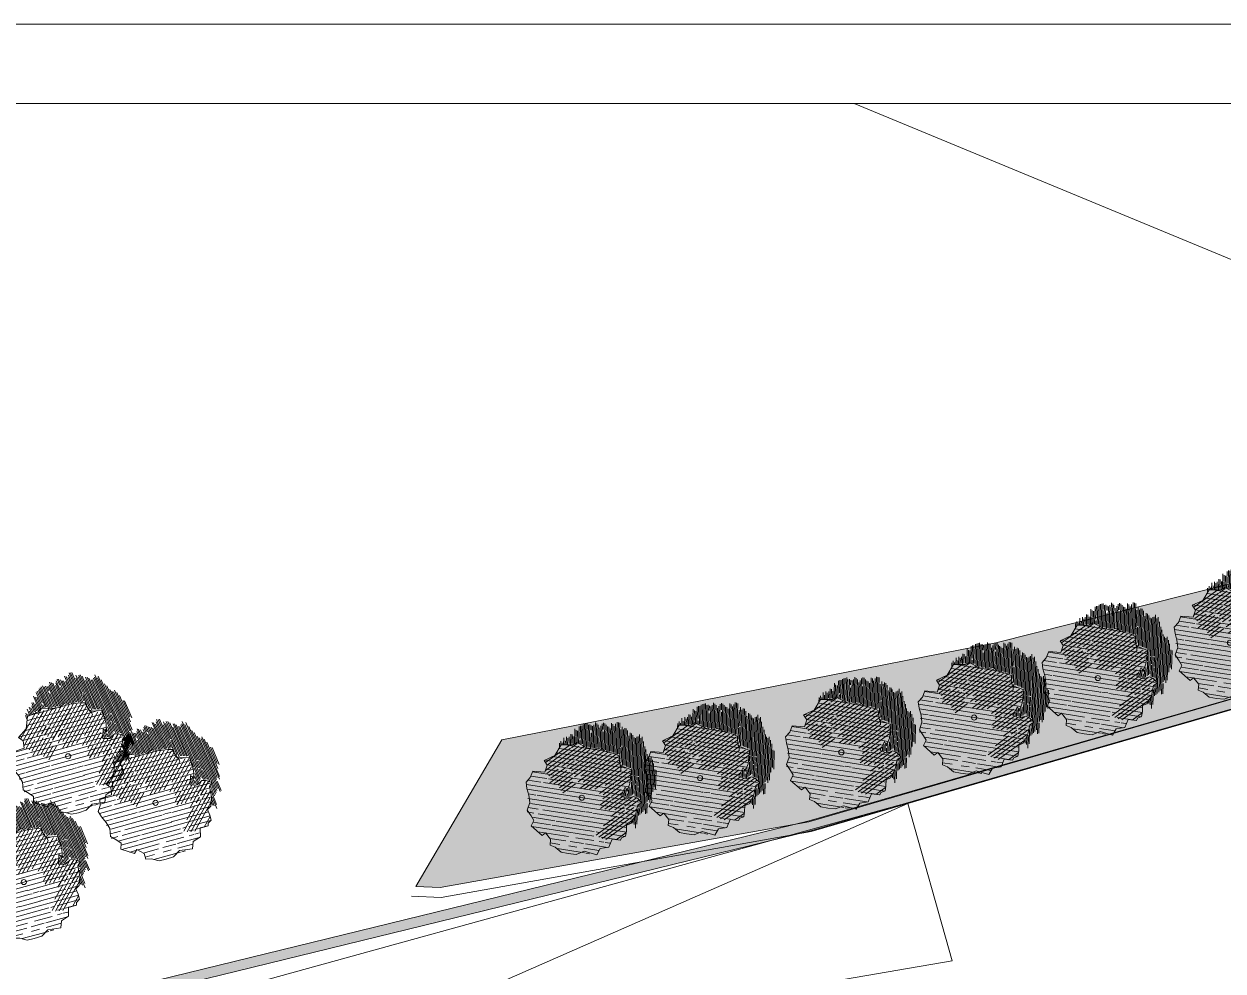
# Model space of a CAD drawing. Header units: metres. Extents: x -13933 to 152404, y -7861 to 21912.
# Drawn here: x 112024 to 116843, y 8797 to 12601 of the extents above; entities that cross this region are included whole.
import ezdxf

# ---------------------------------------------------------------- set-up
doc = ezdxf.new("R2010")
doc.units = ezdxf.units.M
doc.header["$LTSCALE"] = 100
doc.header["$MEASUREMENT"] = 0
doc.layers.get('0').update_dxf_attribs({"color": 9, "lineweight": 9})
for name, color, linetype, lineweight in [('06D', 9, 'Continuous', 9), ('08-ağaç', 8, 'Continuous', 9), ('09', 9, 'Continuous', 9), ('40A', 9, 'Continuous', 9)]:
    doc.layers.add(name, color=color, linetype=linetype, lineweight=lineweight)

# ---------------------------------------------------------------- blocks, each defined once
blk = doc.blocks.new('b-p-agac000')
at = {"color": 73, "lineweight": 13, "true_color": 0xa5cb34}
for p, q in [((-78.1, 168, 0), (-88.1, 196.5, 0)), ((73.7, -210.1, 0), (-73.7, 210.1, 0)), ((93.6, -212.1, 0), (-58.6, 221.7, 0)), ((-80, 64, 0), (-117.7, 171.4, 0)), ((-155.3, 59.5, 0), (-178.9, 126.9, 0)), ((-133.6, 52.4, 0), (-164.1, 139.3, 0)), ((-99.5, 10, 0), (-139.8, 124.8, 0)), ((-85.8, 25.7, 0), (-117.2, 115.2, 0)), ((-96.6, -107.7, 0), (-152.9, 52.9, 0)), ((-70.5, 94.4, 0), (-31.5, -16.8, 0)), ((41.1, -171.8, 0), (-41.8, 64.3, 0)), ((-37.1, -222.6, 0), (-131.4, 46.2, 0)), ((-101.1, 10.6, 0), (-72.4, -71.2, 0)), ((-85.8, 25.7, 0), (-50.6, -74.6, 0)), ((-113.3, -114.7, 0), (-146.9, -19, 0)), ((-42, -40.5, 0), (-33.9, -63.5, 0)), ((25.2, -181.3, 0), (-32, -18.1, 0))]:
    blk.add_line(p, q, dxfattribs=at)
at = {"color": 65, "lineweight": 13}
for p, q in [((-23.2, 175.5, 0), (-40.5, 224.7, 0)), ((1, 161.1, 0), (-20.3, 221.9, 0)), ((107.4, 76.9, 0), (63.3, 202.6, 0)), ((-145.7, 141.6, 0), (-154.6, 167, 0)), ((-123.3, 132.6, 0), (-137.2, 172.2, 0)), ((-72.3, 96.7, 0), (-105, 189.9, 0)), ((-44, 70.6, 0), (-76.4, 163.1, 0)), ((85.3, -133.7, 0), (-19.3, 164.3, 0)), ((104.3, -133.2, 0), (3.3, 154.6, 0)), ((75.2, 59.3, 0), (32.4, 181.2, 0)), ((86.4, 82, 0), (50, 185.7, 0)), ((120.5, 94.2, 0), (89.5, 182.5, 0)), ((134.4, 109.3, 0), (111.1, 175.6, 0)), ((177.8, 40.5, 0), (131.5, 172.3, 0)), ((188.2, 65.5, 0), (155.6, 158.4, 0)), ((173.9, -3.3, 0), (135.2, 106.9, 0)), ((162, -133.5, 0), (87.7, 78.3, 0)), ((188.7, -100, 0), (121.8, 90.6, 0)), ((107.8, -88.3, 0), (64.4, 35.2, 0)), ((107.6, 29.5, 0), (74.5, 45.4, 0)), ((144.5, -138.2, 0), (81.8, 40.3, 0)), ((198.5, -18.7, 0), (178.9, 37.1, 0)), ((208.6, 7.3, 0), (195.5, 44.5, 0)), ((197.8, -71.4, 0), (175.7, -8.3)), ((210.3, -52.3, 0), (200.2, -23.4, 0)), ((127.7, -145, 0), (109.5, -93.3, 0)), ((-183.5, -133.4, 0), (-188.6, -119, 0)), ((-154.6, -161.1, 0), (-175.3, -102.2, 0)), ((-127.2, -184.6, 0), (-156.8, -100.1, 0)), ((-54.6, -227.3, 0), (-85.3, -139.8, 0)), ((19.8, -220.6, 0), (-2.7, -156.4, 0)), ((109.3, -147.5, 0), (109.1, -147, 0))]:
    blk.add_line(p, q, dxfattribs=at)
at = {"color": 59, "lineweight": 13, "true_color": 0x476119}
for p, q in [((64.2, 36, 0), (-1.9, 224.2, 0)), ((159.3, 145.3, 0), (55.4, 195.2, 0)), ((76.6, 114.7, 0), (10.1, 146.7, 0)), ((56, 138.7, 0), (14.8, 158.5, 0)), ((138.9, 112.9, 0), (19.5, 170.3, 0)), ((148.3, 122.5, 0), (27.7, 180.4, 0)), ((153.8, 133.9, 0), (49.2, 184.2, 0)), ((67.4, 105.1, 0), (-7.9, 141.3, 0)), ((50.9, 70.8, 0), (-7.3, 98.8, 0)), ((66.9, 91.3, 0), (-5.4, 126, 0)), ((65.2, 78, 0), (-0.4, 109.5, 0)), ((129.1, 103.6, 0), (72.2, 130.9, 0)), ((77.7, 100.1, 0), (112.5, 83.4, 0)), ((115, 96.3, 0), (81.4, 112.4, 0)), ((186.6, 75.9, 0), (131.4, 102.4, 0)), ((185.5, 90.5, 0), (140, 112.4, 0)), ((176.3, 109, 0), (148.5, 122.4, 0)), ((183.4, 119.7, 0), (157.1, 132.3, 0)), ((36.7, 49.5, 0), (-19.4, 76.5, 0)), ((38.1, 62.9, 0), (-14, 87.9, 0)), ((192.7, 2.7, 0), (59.9, 66.5, 0)), ((172, 26.7, 0), (69.4, 76, 0)), ((208.8, 23.1, 0), (73.8, 87.9, 0)), ((179.5, -128.7, 0), (108.9, 72.7, 0)), ((200.4, 41.2, 0), (115.6, 81.9, 0)), ((186.6, 61.8, 0), (123.1, 92.4, 0)), ((205.4, -59.7, 0), (29.3, 24.9, 0)), ((198.4, -70.4, 0), (33.8, 8.7, 0)), ((219.4, -38.3, 0), (49.7, 43.2, 0)), ((212.4, -49, 0), (57.3, 25.5, 0)), ((211.8, -20.6, 0), (113.2, 26.8, 0)), ((209, 8.9, 0), (175.8, 24.9, 0)), ((210.5, -5.9, 0), (195, 1.6, 0)), ((185.9, -78.5, 0), (44.9, -10.7, 0)), ((172.4, -86, 0), (54.8, -29.5, 0)), ((45.5, -109.5, 0), (-2.1, -86.6, 0)), ((52.7, -98.8, 0), (10, -78.3, 0)), ((154.7, -133.8, 0), (36, -76.8, 0)), ((128.5, -93.1, 0), (47.7, -54.2, 0)), ((174.1, -129, 0), (50.3, -69.6, 0)), ((186.5, -106.9, 0), (88, -59.6, 0)), ((187.2, -121.3, 0), (131.1, -94.4, 0)), ((191.2, -76.6, 0), (172.3, -85.9, 0)), ((9.4, -190.6, 0), (-107.4, -134.5, 0)), ((22.5, -182.8, 0), (-105.6, -121.3, 0)), ((1, -158.4, 0), (-59.1, -129.6, 0)), ((48.7, -167.3, 0), (-11.4, -138.4, 0)), ((81.5, -140.8, 0), (2.6, -102.9, 0)), ((82.8, -155.5, 0), (7.3, -119.2, 0)), ((98.2, -177, 0), (19.6, -139.2, 0)), ((95.4, -133.4, 0), (48.3, -110.8, 0)), ((103.7, -123.4, 0), (60.2, -102.5, 0)), ((121.3, -145.9, 0), (113.1, -141.9, 0)), ((40, -219.3, 0), (-105.8, -149.3, 0)), ((16.4, -222.1, 0), (-102.6, -164.9, 0)), ((35.6, -175.1, 0), (10.9, -163.2, 0)), ((63.6, -216.6, 0), (13.5, -192.5, 0)), ((64.2, -202.8, 0), (27, -185, 0)), ((102.9, -207.4, 0), (43, -178.6, 0)), ((103.8, -193.7, 0), (51.1, -168.4, 0)), ((-39.4, -223.4, 0), (-84.3, -201.8, 0))]:
    blk.add_line(p, q, dxfattribs=at)
at = {"color": 252, "lineweight": 13, "true_color": 0x858585}
for p, q in [((151.2, 182.8, 0), (134.8, 174.6, 0)), ((160.5, 181.4, 0), (146.1, 174.2, 0)), ((157.1, 173.6, 0), (150.1, 170.1, 0)), ((177.5, 177.7, 0), (152.6, 165.3, 0)), ((169.9, 167.8, 0), (155.2, 160.5, 0)), ((186, 169.8, 0), (157.8, 155.7, 0)), ((183.6, 162.5, 0), (160.3, 150.9, 0)), ((204, 160.6, 0), (166.9, 142.1, 0)), ((191.3, 160.3, 0), (168, 148.7, 0)), ((205, 155, 0), (172.8, 138.9, 0)), ((200.2, 146.5, 0), (175.3, 134.1, 0)), ((231.1, 155.8, 0), (177.7, 129.2, 0)), ((227.9, 148.2, 0), (181.7, 125.1, 0)), ((247.2, 145.6, 0), (185.8, 115, 0)), ((228.6, 142.4, 0), (185.6, 121, 0)), ((266.2, 130.8, 0), (187.4, 91.6, 0)), ((199.3, 115.7, 0), (187.4, 109.8, 0)), ((274.7, 122.9, 0), (187.5, 79.5, 0)), ((270.5, 126.9, 0), (189.4, 86.5, 0)), ((254.6, 137.2, 0), (189.8, 104.9, 0)), ((261.7, 134.6, 0), (192.2, 100, 0)), ((274.6, 110.7, 0), (192.7, 69.9, 0)), ((270.9, 115, 0), (193, 76.1, 0)), ((274, 98.3, 0), (197, 59.9, 0)), ((252.2, 142.1, 0), (206.8, 119.5, 0)), ((273.5, 104.1, 0), (256.3, 95.5, 0)), ((246, 90.4, 0), (192.1, 63.6, 0)), ((280.8, 95.6, 0), (196.2, 53.5, 0)), ((291.5, 94.9, 0), (199.2, 48.9, 0)), ((290.6, 88.3, 0), (202.4, 44.4, 0)), ((288.8, 81.4, 0), (207.3, 40.8, 0)), ((280.2, 71, 0), (209.1, 35.6, 0)), ((306.9, 60, 0), (213, 13.2, 0)), ((290.2, 69.9, 0), (213.3, 31.6, 0)), ((273.5, 49.5, 0), (214.4, 20, 0)), ((303.8, 52.4, 0), (214.5, 7.9, 0)), ((299.6, 68.6, 0), (215.6, 26.7, 0)), ((305.7, 65.5, 0), (281.9, 53.7, 0)), ((301.2, 45.1, 0), (212.2, 0.7, 0)), ((301.6, 39.2, 0), (213.1, -4.9, 0)), ((298.7, 31.7, 0), (215.4, -9.9)), ((319.7, 30, 0), (219.1, -20.2, 0)), ((320.4, 36.4, 0), (219.4, -13.9, 0)), ((315, 21.6, 0), (219.7, -25.9, 0)), ((334, 18.9, 0), (220.6, -37.6, 0)), ((335.3, 13.5, 0), (221.9, -43, 0)), ((325.1, 20.6, 0), (222.5, -30.6, 0)), ((336.4, 8, 0), (225.9, -47.1, 0)), ((320.6, -18.1, 0), (191.6, -82.4, 0)), ((328.6, -20.2, 0), (195.2, -86.7, 0)), ((324.3, -34.5, 0), (195.7, -98.6, 0)), ((329.1, -26, 0), (195.8, -92.5, 0)), ((321.5, -48, 0), (196, -110.6, 0)), ((255.4, -44.5, 0), (200.4, -71.9, 0)), ((250, -41.2, 0), (210.1, -61, 0)), ((315, -8.8, 0), (253.3, -39.5, 0)), ((327.4, -8.7, 0), (260.3, -42.1, 0)), ((322.9, -95.9, 0), (107.9, -203.1, 0)), ((312.8, -70.6, 0), (173.8, -139.9, 0)), ((318.9, -61.5, 0), (175.8, -132.8, 0)), ((319.8, -79.2, 0), (178, -149.9, 0)), ((312.9, -76.6, 0), (178.2, -143.7, 0)), ((324.2, -83.1, 0), (182.9, -153.6, 0)), ((333.9, -84.3, 0), (184.5, -158.8, 0)), ((308.4, -48.5, 0), (197.2, -103.9, 0)), ((322.2, -53.8, 0), (198, -115.6, 0)), ((315.8, -111.6, 0), (58.5, -239.8, 0)), ((300.7, -125.2, 0), (66.2, -242.1, 0)), ((292.4, -135.4, 0), (74.3, -244.1, 0)), ((97.1, -135.6, 0), (83.7, -142.3, 0)), ((108.8, -135.9, 0), (85.2, -147.6, 0)), ((111.1, -140.8, 0), (88.6, -152, 0)), ((330, -98.5, 0), (102.1, -212, 0)), ((173.9, -139.8, 0), (107.5, -172.9, 0)), ((172.3, -134.5, 0), (153.9, -143.7, 0)), ((101, -151.9, 0), (86.5, -159.1, 0)), ((116.7, -150.1, 0), (87.6, -164.6, 0)), ((128.5, -150.3, 0), (95.6, -166.7, 0)), ((150, -145.6, 0), (101.4, -169.9, 0)), ((278.8, -148.3, 0), (103.2, -235.8, 0)), ((147.1, -165.3, 0), (107.1, -185.2, 0)), ((148.3, -170.8, 0), (107.8, -191, 0)), ((142.9, -179.5, 0), (108.8, -196.5, 0)), ((272.7, -157.4, 0), (110.3, -238.3, 0)), ((277.5, -167.1, 0), (112.4, -249.4, 0)), ((175.4, -145.2, 0), (113.9, -175.8, 0)), ((270.5, -164.5, 0), (118.7, -240.2, 0)), ((268.7, -177.6, 0), (124, -249.7, 0)), ((179.9, -161.1, 0), (147.4, -177.3, 0)), ((178.4, -155.8, 0), (149.8, -170, 0)), ((176.9, -150.5, 0), (152.2, -162.8, 0)), ((257.9, -189, 0), (155.7, -240, 0)), ((39.9, -224.8, 0), (-6.1, -247.7, 0)), ((31.6, -222.9, 0), (4.5, -236.4, 0)), ((20.6, -222.3, 0), (6.5, -229.3, 0)), ((63.3, -219.2, 0), (11.1, -245.2, 0)), ((72.6, -220.7, 0), (44.2, -234.8, 0)), ((91.3, -217.4, 0), (51.1, -237.4, 0)), ((101.1, -236.8, 0), (63.1, -255.7, 0)), ((85.4, -214.3, 0), (76.3, -218.8, 0)), ((238.1, -211, 0), (171.6, -244.2, 0)), ((238.8, -204.6, 0), (174.8, -236.5, 0)), ((104.4, -241.2, 0), (68, -259.4, 0))]:
    blk.add_line(p, q, dxfattribs=at)
at = {"color": 63, "lineweight": 13, "true_color": 0xb6d685}
for p, q in [((-147.3, -17.9, 0), (-196.5, 122.5, 0)), ((-163.6, -26, 0), (-204.3, 89.9, 0)), ((-207.3, -10.9, 0), (-220.2, 25.9, 0)), ((-183.4, -24.4, 0), (-204.5, 35.8, 0)), ((-190.5, -113.6, 0), (-227.2, -8.8, 0)), ((-184.4, -76.4, 0), (-195.4, -45, 0)), ((-159.5, -92.5, 0), (-177.3, -41.8, 0))]:
    blk.add_line(p, q, dxfattribs=at)
at = {"color": 63, "lineweight": 13}
for p, q in [((-79.8, 64, 0), (-47.1, -29.3, 0)), ((-44.5, -37.3, 0), (-46.4, -32, 0)), ((-129.5, -123.2, 0), (-153.8, -54.1, 0)), ((-20.6, -214.9, 0), (-72, -68.3, 0)), ((-17, -170.5, 0), (-50.6, -74.6, 0)), ((-3.5, -154.2, 0), (-33.6, -68.4, 0)), ((-115.7, -162.6, 0), (-122.3, -143.7, 0)), ((-96.7, -162.2, 0), (-103.3, -143.3, 0)), ((-89.6, -127.5, 0), (-93.7, -115.9, 0)), ((-107.8, -185, 0), (-114.2, -166.8, 0)), ((-88.8, -184.7, 0), (-95.2, -166.3, 0)), ((-77.6, -216.4, 0), (-88.2, -186.2, 0)), ((-0.7, -216.8, 0), (-14.3, -178.2, 0)), ((56.6, -216.1, 0), (43.3, -178.2, 0))]:
    blk.add_line(p, q, dxfattribs=at)
at = {"color": 250, "lineweight": 13}
for p, q in [((199.3, 42.9, 0), (199.3, 42.8, 0)), ((77.1, -212.3, 0), (75.7, -213.1, 0))]:
    blk.add_line(p, q, dxfattribs=at)
at = {"color": 63}
blk.add_line((36.9, -214.5, 0), (26.1, -183.8, 0), dxfattribs=at)
at = {"lineweight": 13, "elevation": 0, "flags": 128}
blk.add_lwpolyline([(-184.7, -109.1), (-211.5, -87), (-223.4, -57.8), (-231.6, -30.2), (-225.3, 1), (-227.8, 22.6), (-206.2, 32), (-192.8, 62.1), (-209.1, 69.7), (-195.6, 126.5), (-171.4, 127.1), (-160.6, 145.1), (-147.5, 170.5), (-116, 175.8), (-92.3, 192.6), (-71.3, 212.3), (-50.7, 227.4), (-26.5, 221.1), (0.7, 224.5), (19.9, 179.1), (49.1, 184.1), (60.7, 204.5), (97.9, 176.1), (148, 174.1), (170, 132.7), (185.6, 122.6), (186.6, 75.3), (193.3, 49.7), (213.4, 26.5), (208.6, 7.1), (217.9, -34.1), (218.5, -51.4), (186.5, -74.2), (192.4, -123), (141.5, -143.2), (108.7, -147.6), (120.1, -132.9), (80.9, -133.7), (83.4, -162.3), (102.6, -179.9), (104.3, -197), (96.7, -220.3), (80.1, -211.5), (60.3, -217.1), (39.3, -223), (2.2, -222.3), (-12.5, -210.9), (-33.8, -221.5), (-53.5, -228.3), (-67, -216.7), (-77.3, -217.2), (-89.6, -185.7), (-123.7, -189.2), (-144.6, -161.4), (-173.7, -160.6), (-184.7, -109.1)], close=True, dxfattribs=at)
at = {"color": 65, "lineweight": 13}
blk.add_circle((0, 0), 10.3, dxfattribs=at)

msp = doc.modelspace()

# ---------------------------------------------------------------- hatches: boundary and pattern name
at = {"layer": '09'}
h = msp.add_hatch(dxfattribs=at)
h.set_pattern_fill('GRASS', color=256, scale=50, angle=-0.2076, style=0)
h.set_pattern_definition([(89.79237, (113831.187, 8851.944), (-35.22699, 35.48323), [9.375, -61.33568]), (44.7924, (113831.187, 8851.944), (-35.22699, 35.48323), [9.375, -40.625]), (134.7924, (113831.187, 8851.944), (-35.48323, -35.22699), [9.375, -40.625])])
edge = h.paths.add_edge_path()
edge.add_line((122961.9, 7702.4), (123303.6, 7691))
edge.add_arc((123307, 7791), 100, 268.0873, 382.3189)
edge.add_arc((121107.5, 6888), 2477.6, 22.3189, 64.1377)
edge.add_line((122188.2, 9117.5), (119925.5, 10249.9))
edge.add_line((119925.5, 10249.9), (118087.5, 10658.8))
edge.add_line((118087.5, 10658.8), (115929.8, 10115.5))
edge.add_line((115929.8, 10115.5), (113944.4, 9724.9))
edge.add_line((113944.4, 9724.9), (113599.2, 9136.3))
edge.add_line((113599.2, 9136.3), (113697.5, 9132.8))
edge.add_line((113697.5, 9132.8), (115178.9, 9396.6))
edge.add_line((115178.9, 9396.6), (117698.9, 10126.8))
edge.add_line((117698.9, 10126.8), (119147.7, 9995.2))
edge.add_line((119147.7, 9995.2), (122459.9, 8594.9))
edge.add_line((122459.9, 8594.9), (122875.7, 7757.9))
edge.add_arc((122965.3, 7802.4), 100, 206.4176, 268.0873)
h = msp.add_hatch(color=254, dxfattribs=at)
h.dxf.hatch_style = 1
edge = h.paths.add_edge_path()
edge.add_line((122882.5, 7746.3), (122837.7, 7746.4))
edge.add_line((122837.7, 7746.4), (122432, 8564))
edge.add_line((122432, 8564), (119139.7, 9957.5))
edge.add_line((119139.7, 9957.5), (117704.8, 10088.5))
edge.add_line((117704.8, 10088.5), (115190.9, 9361.3))
edge.add_line((115190.9, 9361.3), (111755.1, 8521.5))
edge.add_arc((112023.9, 7599.9), 960, 106.2556, 124.1664)
edge.add_line((111484.7, 8394.2), (109130.1, 6796))
edge.add_line((109130.1, 6796), (109107.6, 6829.1))
edge.add_line((109107.6, 6829.1), (111462.3, 8427.3))
edge.add_arc((112023.9, 7599.9), 1000, 106.2047, 124.1664, ccw=False)
edge.add_line((111744.8, 8560.2), (115180.6, 9400))
edge.add_line((115180.6, 9400), (117700.9, 10129))
edge.add_line((117700.9, 10129), (119149.6, 9996.8))
edge.add_line((119149.6, 9996.8), (122461.2, 8595))
edge.add_line((122461.2, 8595), (122882.5, 7746.3))

# ---------------------------------------------------------------- linework, layer by layer
msp.add_lwpolyline([(115360.8, 12281.4), (117171.4, 11533.8, -0.01102), (117487.1, 11389.8), (122188.2, 9117.5, -0.296453), (123583.7, 6805.3), (123476.5, 3596.2, 0.097254), (123674.2, 2690.1), (125083.1, -563.4, -0.539653), (124165.5, -1960.8), (122759.8, -1960.8)], format="xyb")
at = {"layer": '06D'}
msp.add_lwpolyline([(122961.9, 7702.4), (123303.6, 7691, 0.544265), (123399.5, 7828.9, 0.184521), (122188.2, 9117.5), (119925.5, 10249.9), (118087.5, 10658.8), (115929.8, 10115.5), (113944.4, 9724.9), (113599.2, 9136.3), (113697.5, 9132.8), (115178.9, 9396.6), (117698.9, 10126.8), (119147.7, 9995.2), (122459.9, 8594.9), (122875.7, 7757.9, 0.275773), (122961.9, 7702.4)], format="xyb", close=True, dxfattribs=at)
for points in [[(122882.5, 7746.3), (122837.7, 7746.4), (122432, 8564), (119139.7, 9957.5), (117704.8, 10088.5), (115190.9, 9361.3), (111755.1, 8521.5, 0.07831), (111484.7, 8394.2), (109130.1, 6796), (109107.6, 6829.1), (111462.3, 8427.3, -0.078534), (111744.8, 8560.2), (115180.6, 9400), (117700.9, 10129), (119149.6, 9996.8), (122461.2, 8595), (122882.5, 7746.3)], [(122961.9, 7702.4), (122856.8, 7705.9), (122447.1, 8530.6, 0.179323), (122396.5, 8578.3), (119137.8, 9955.9), (117702.8, 10086.3), (115188, 9357.6), (113700.3, 9092.6), (113581.5, 9097)], [(115574.6, 9472.3), (111789.1, 8427.3), (111653.6, 8376.1), (111527.7, 8304.3), (106259.2, 4726.6, -0.414214), (106189.7, 4739.9), (106161.6, 4781.2)]]:
    msp.add_lwpolyline(points, format="xyb", dxfattribs=at)
for points in [[(115576, 9470.1), (113095.3, 8381.2), (115755.3, 8837.3)], [(115755.3, 8837.3), (115576, 9470.1)]]:
    msp.add_lwpolyline(points, dxfattribs=at)
at = {"layer": '40A'}
for points in [[(102430.6, 12601.4), (102430.6, -4218.6), (130410.6, -4218.6), (130410.6, 12601.4)], [(128250.9, -3898.6), (128250.9, 12281.4), (102750.6, 12281.4), (102750.6, -3898.6)]]:
    msp.add_lwpolyline(points, close=True, dxfattribs=at)

# ---------------------------------------------------------------- block references
at = {"layer": '08-ağaç'}
for p, rotation in [((116871.2, 10115.8, 0), 61.79237158497377), ((116340.4, 9973.7, 0), 61.79237158497377), ((115843, 9815.2, 0), 61.79237158497377), ((115309.3, 9675.4, 0), 61.79237158497377), ((112201.5, 9659.6, 0), 85.99999999621011), ((114741.4, 9571.9, 0), 61.79237158497377), ((114266.5, 9493, 0), 61.79237158497377), ((112552.8, 9472.4, 0), 85.99999999621011), ((112023.5, 9154.1, 0), 85.99999999621011)]:
    msp.add_blockref('b-p-agac000', p, dxfattribs=dict(at, rotation=rotation))

doc.saveas('drawing.dxf')
